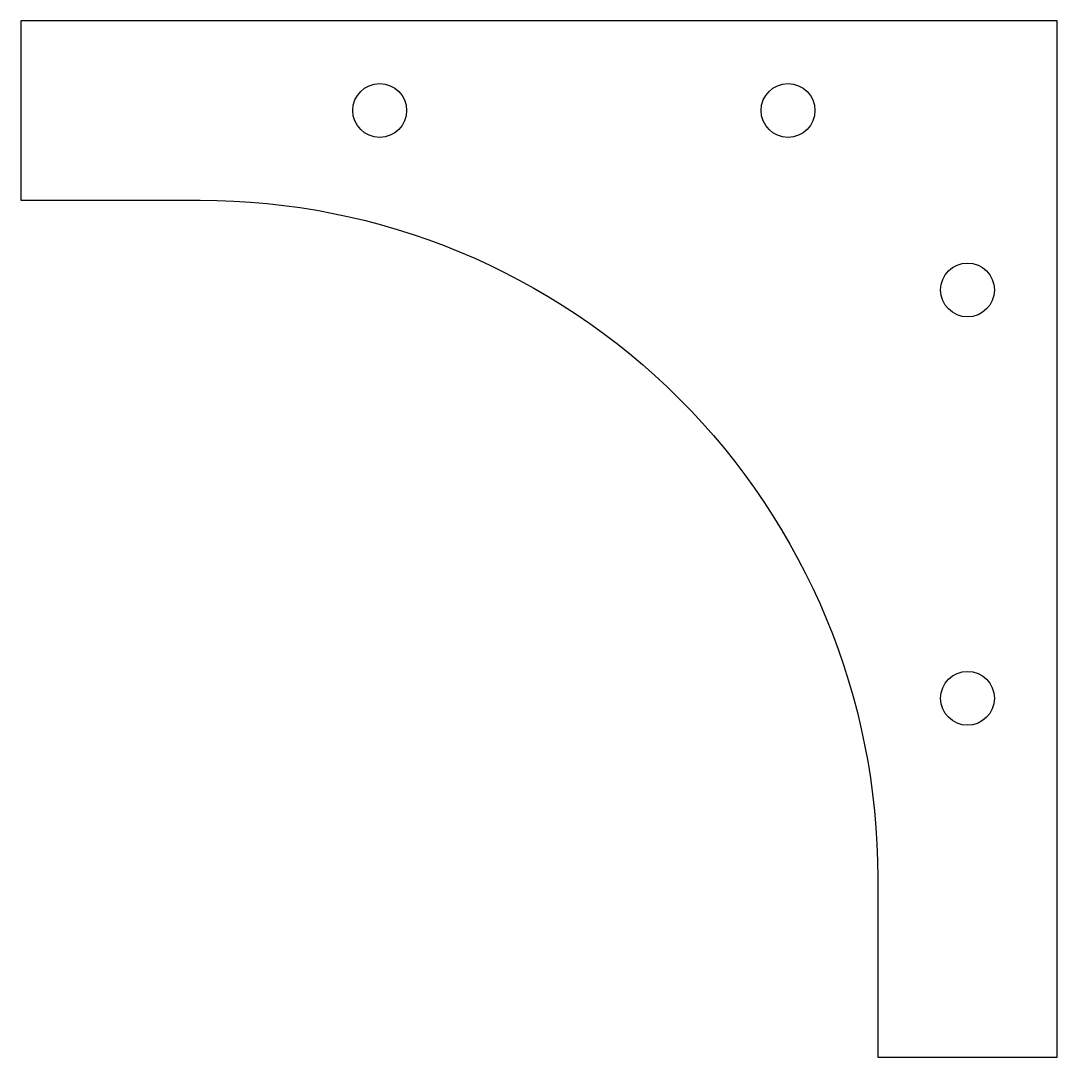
# Model space of a CAD drawing. Header units: millimetres. Extents: x 0 to 116, y 0 to 116.
import ezdxf

# ---------------------------------------------------------------- set-up
doc = ezdxf.new("R2010")
doc.units = ezdxf.units.MM
for name, color, linetype in [('A_SIDE_HOLES_15.5', 7, 'Continuous'), ('B_SIDE_HOLES_15.5', 7, 'Continuous'), ('OUTSIDE_THROUGH', 7, 'Continuous')]:
    doc.layers.add(name, color=color, linetype=linetype)

msp = doc.modelspace()

# ---------------------------------------------------------------- linework, layer by layer
at = {"layer": 'A_SIDE_HOLES_15.5'}
for centre in [(40, 105.5), (105.5, 85.5)]:
    msp.add_circle(centre, 3, dxfattribs=at)
at = {"layer": 'B_SIDE_HOLES_15.5'}
for centre in [(85.5, 105.5), (105.5, 40)]:
    msp.add_circle(centre, 3, dxfattribs=at)
at = {"layer": 'OUTSIDE_THROUGH'}
msp.add_lwpolyline([(95.5, 0), (115.5, 0), (115.5, 115.5), (0, 115.5), (0, 95.5), (20, 95.5, -0.414214), (95.5, 20)], format="xyb", close=True, dxfattribs=at)

doc.saveas('drawing.dxf')
